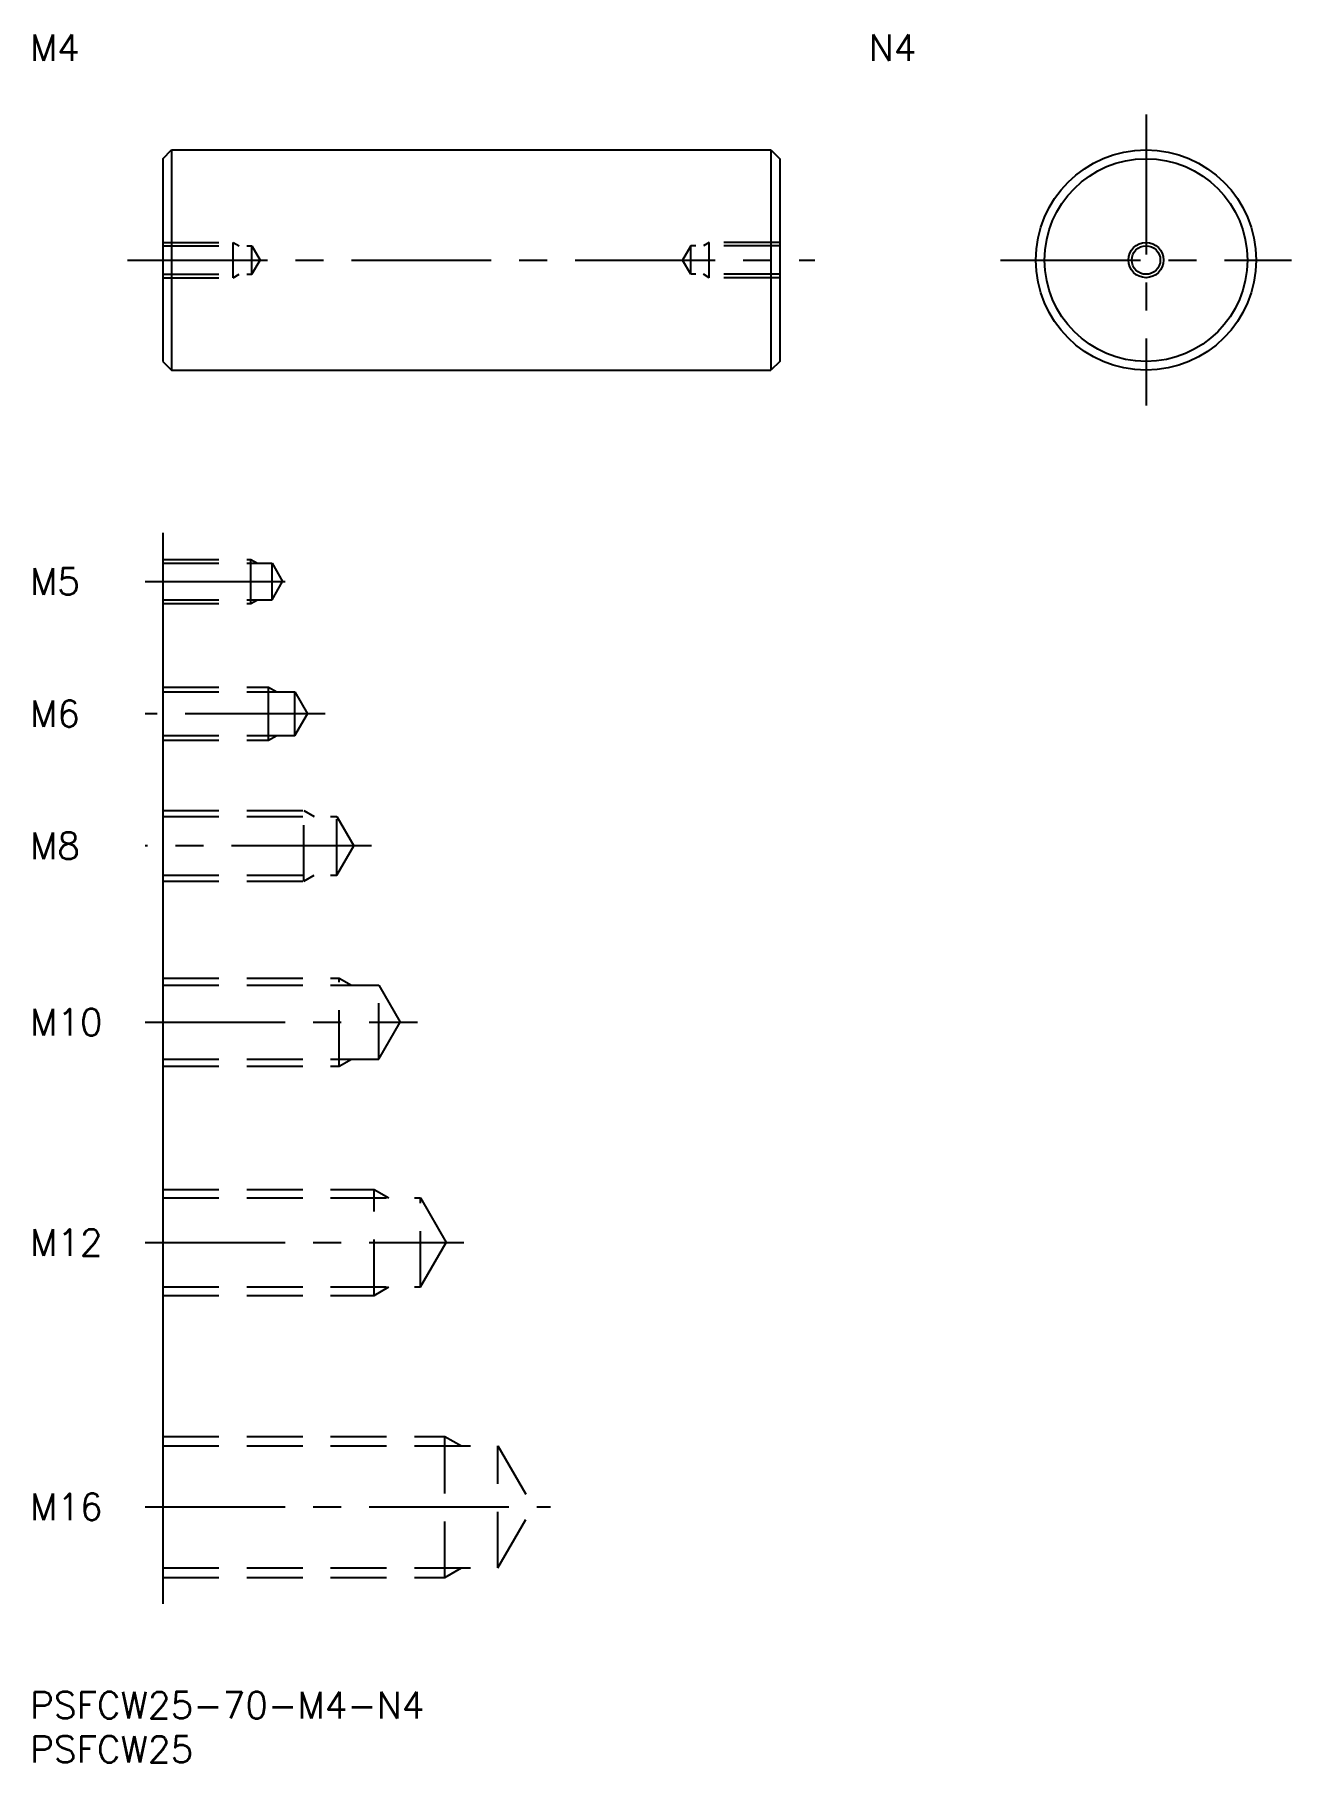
# Model space of a CAD drawing. Extents: x 1 to 143, y -8 to 188.
import ezdxf

# ---------------------------------------------------------------- set-up
doc = ezdxf.new("R2010")
doc.units = 0
doc.header["$LTSCALE"] = 0.5
doc.linetypes.add('CENTER', pattern=[50.8, 31.75, -6.35, 6.35, -6.35])
doc.linetypes.add('DASHED', pattern=[19.05, 12.7, -6.35])
for name, color, linetype in [('MSM_CENTER', 1, 'CENTER'), ('MSM_CONTINUOUS', 7, 'CONTINUOUS'), ('MSM_DASHED', 4, 'DASHED'), ('MSM_NARROW', 5, 'CONTINUOUS'), ('MSM_PART_NUMBER', 7, 'CONTINUOUS')]:
    doc.layers.add(name, color=color, linetype=linetype)
doc.styles.get("Standard").update_dxf_attribs({"font": 'txt.shx', "height": 3, "bigfont": 'bigfont.shx'})

# ---------------------------------------------------------------- blocks, each defined once
blk = doc.blocks.new('*U25')
at = {"layer": 'MSM_PART_NUMBER'}
blk.add_text('PSFCW25-70-M4-N4', height=3, dxfattribs=at).set_placement((0, -3))
blk = doc.blocks.new('*U26')
at = {"layer": 'MSM_PART_NUMBER'}
blk.add_text('PSFCW25', height=3, dxfattribs=at).set_placement((0, -8))
blk = doc.blocks.new('*U28')
at = {"layer": 'MSM_PART_NUMBER'}
blk.add_text('M5', height=3, dxfattribs=at).set_placement((0, 124.5))
blk = doc.blocks.new('*U29')
at = {"layer": 'MSM_PART_NUMBER'}
blk.add_text('M6', height=3, dxfattribs=at).set_placement((0, 109.5))
blk = doc.blocks.new('*U30')
at = {"layer": 'MSM_PART_NUMBER'}
blk.add_text('M8', height=3, dxfattribs=at).set_placement((0, 94.5))
blk = doc.blocks.new('*U31')
at = {"layer": 'MSM_PART_NUMBER'}
blk.add_text('M10', height=3, dxfattribs=at).set_placement((0, 74.5))
blk = doc.blocks.new('*U32')
at = {"layer": 'MSM_PART_NUMBER'}
blk.add_text('M12', height=3, dxfattribs=at).set_placement((0, 49.5))
blk = doc.blocks.new('*U33')
at = {"layer": 'MSM_PART_NUMBER'}
blk.add_text('M16', height=3, dxfattribs=at).set_placement((0, 19.5))
blk = doc.blocks.new('*U34')
at = {"layer": 'MSM_PART_NUMBER'}
blk.add_text('M4', height=3, dxfattribs=at).set_placement((0, 185.06))
blk = doc.blocks.new('*U35')
at = {"layer": 'MSM_PART_NUMBER'}
blk.add_text('N4', height=3, dxfattribs=at).set_placement((95.16, 185.06))

msp = doc.modelspace()

# ---------------------------------------------------------------- linework, layer by layer
at = {"layer": 'MSM_CENTER'}
for p, q in [((126.62, 178.97), (126.62, 145.97)), ((11.06, 162.47), (89.06, 162.47)), ((110.12, 162.47), (143.12, 162.47)), ((13.06, 126), (30.66, 126)), ((33.48, 111), (13.06, 111)), ((38.73, 96), (13.06, 96)), ((13.06, 76), (43.98, 76)), ((13.06, 51), (49.23, 51)), ((13.06, 21), (59.06, 21))]:
    msp.add_line(p, q, dxfattribs=at)
at = {"layer": 'MSM_CONTINUOUS'}
for p, q in [((15.06, 173.97), (16.06, 174.97)), ((16.06, 174.97), (84.06, 174.97)), ((16.06, 174.97), (16.06, 149.97)), ((84.06, 174.97), (85.06, 173.97)), ((84.06, 174.97), (84.06, 149.97)), ((15.06, 173.97), (15.06, 150.97)), ((85.06, 173.97), (85.06, 150.97)), ((15.06, 150.97), (16.06, 149.97)), ((85.06, 150.97), (84.06, 149.97)), ((16.06, 149.97), (84.06, 149.97)), ((15.06, 131.5), (15.06, 10))]:
    msp.add_line(p, q, dxfattribs=at)
for radius in [12.5, 11.5, 1.62]:
    msp.add_circle((126.62, 162.47), radius, dxfattribs=at)
at = {"layer": 'MSM_DASHED'}
for p, q in [((15.06, 164.47), (23.06, 164.47)), ((15.06, 164.09), (25.16, 164.09)), ((23.06, 160.47), (23.06, 164.47)), ((23.06, 164.47), (23.72, 164.09)), ((25.16, 160.85), (25.16, 164.09)), ((25.16, 164.09), (26.1, 162.47)), ((74.96, 164.09), (74.03, 162.47)), ((74.96, 160.85), (74.96, 164.09)), ((85.06, 164.09), (74.96, 164.09)), ((77.06, 164.47), (76.41, 164.09)), ((77.06, 160.47), (77.06, 164.47)), ((85.06, 164.47), (77.06, 164.47)), ((15.06, 160.85), (25.16, 160.85)), ((23.06, 160.47), (23.72, 160.85)), ((25.16, 160.85), (26.1, 162.47)), ((74.96, 160.85), (74.03, 162.47)), ((85.06, 160.85), (74.96, 160.85)), ((77.06, 160.47), (76.41, 160.85)), ((15.06, 160.47), (23.06, 160.47)), ((85.06, 160.47), (77.06, 160.47)), ((15.06, 128.5), (25.06, 128.5)), ((15.06, 128.07), (27.46, 128.07)), ((25.06, 123.5), (25.06, 128.5)), ((25.06, 128.5), (25.81, 128.07)), ((27.46, 123.93), (27.46, 128.07)), ((27.46, 128.07), (28.66, 126)), ((27.46, 123.93), (28.66, 126)), ((15.06, 123.93), (27.46, 123.93)), ((25.06, 123.5), (25.81, 123.93)), ((15.06, 123.5), (25.06, 123.5)), ((15.06, 114), (27.06, 114)), ((27.06, 108), (27.06, 114)), ((27.06, 114), (28, 113.46)), ((15.06, 113.46), (30.06, 113.46)), ((30.06, 108.54), (30.06, 113.46)), ((30.06, 113.46), (31.48, 111)), ((30.06, 108.54), (31.48, 111)), ((15.06, 108.54), (30.06, 108.54)), ((15.06, 108), (27.06, 108)), ((27.06, 108), (28, 108.54)), ((15.06, 100), (31.06, 100)), ((31.06, 92), (31.06, 100)), ((31.06, 100), (32.24, 99.32)), ((15.06, 99.32), (34.81, 99.32)), ((34.81, 92.68), (34.81, 99.32)), ((34.81, 99.32), (36.73, 96)), ((34.81, 92.68), (36.73, 96)), ((15.06, 92.68), (34.81, 92.68)), ((31.06, 92), (32.24, 92.68)), ((15.06, 92), (31.06, 92)), ((15.06, 81), (35.06, 81)), ((35.06, 71), (35.06, 81)), ((35.06, 81), (36.47, 80.19)), ((15.06, 80.19), (39.56, 80.19)), ((39.56, 71.81), (39.56, 80.19)), ((39.56, 80.19), (41.98, 76)), ((39.56, 71.81), (41.98, 76)), ((15.06, 71.81), (39.56, 71.81)), ((15.06, 71), (35.06, 71)), ((35.06, 71), (36.47, 71.81)), ((15.06, 57), (39.06, 57)), ((39.06, 45), (39.06, 57)), ((39.06, 57), (40.7, 56.05)), ((15.06, 56.05), (44.31, 56.05)), ((44.31, 45.95), (44.31, 56.05)), ((44.31, 56.05), (47.23, 51)), ((44.31, 45.95), (47.23, 51)), ((15.06, 45.95), (44.31, 45.95)), ((39.06, 45), (40.7, 45.95)), ((15.06, 45), (39.06, 45)), ((15.06, 29), (47.06, 29)), ((15.06, 27.92), (53.06, 27.92)), ((47.06, 13), (47.06, 29)), ((47.06, 29), (48.94, 27.92)), ((53.06, 14.08), (53.06, 27.92)), ((53.06, 27.92), (57.06, 21)), ((53.06, 14.08), (57.06, 21)), ((15.06, 14.08), (53.06, 14.08)), ((47.06, 13), (48.94, 14.08)), ((15.06, 13), (47.06, 13))]:
    msp.add_line(p, q, dxfattribs=at)
at = {"layer": 'MSM_NARROW'}
msp.add_circle((126.62, 162.47), 2, dxfattribs=at)

# ---------------------------------------------------------------- block references
at = {"layer": 'MSM_CONTINUOUS'}
for name in ['*U34', '*U35', '*U28', '*U29', '*U30', '*U31', '*U32', '*U33', '*U25', '*U26']:
    msp.add_blockref(name, (0, 0), dxfattribs=at)

doc.saveas('drawing.dxf')
